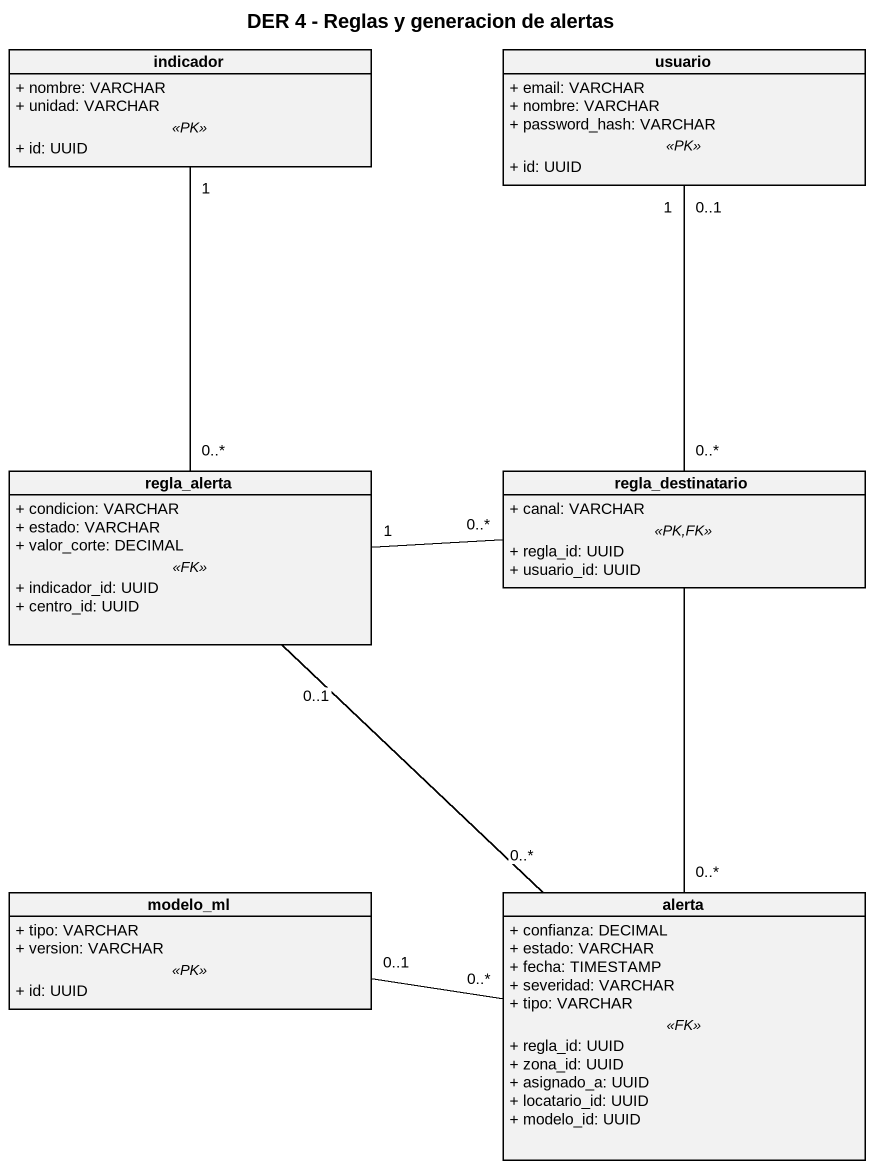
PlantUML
@startuml
title DER 4 - Reglas y generacion de alertas
hide circle
hide empty members
skinparam classAttributeIconSize 0
class indicador {
  + nombre: VARCHAR
  + unidad: VARCHAR
  .. <<PK>> ..
  + id: UUID
}
class usuario {
  + email: VARCHAR
  + nombre: VARCHAR
  + password_hash: VARCHAR
  .. <<PK>> ..
  + id: UUID
}
class regla_alerta {
  + condicion: VARCHAR
  + estado: VARCHAR
  + valor_corte: DECIMAL
  .. <<FK>> ..
  + indicador_id: UUID
  + centro_id: UUID
}
class regla_destinatario {
  + canal: VARCHAR
  .. <<PK,FK>> ..
  + regla_id: UUID
  + usuario_id: UUID
}
class modelo_ml {
  + tipo: VARCHAR
  + version: VARCHAR
  .. <<PK>> ..
  + id: UUID
}
class alerta {
  + confianza: DECIMAL
  + estado: VARCHAR
  + fecha: TIMESTAMP
  + severidad: VARCHAR
  + tipo: VARCHAR
  .. <<FK>> ..
  + regla_id: UUID
  + zona_id: UUID
  + asignado_a: UUID
  + locatario_id: UUID
  + modelo_id: UUID
}
indicador "1" -- "0..*" regla_alerta
usuario "1" -- "0..*" regla_destinatario
usuario "0..1" -- "0..*" alerta
regla_alerta "1" -right- "0..*" regla_destinatario
regla_alerta "0..1" -- "0..*" alerta
modelo_ml "0..1" -right- "0..*" alerta
@enduml
